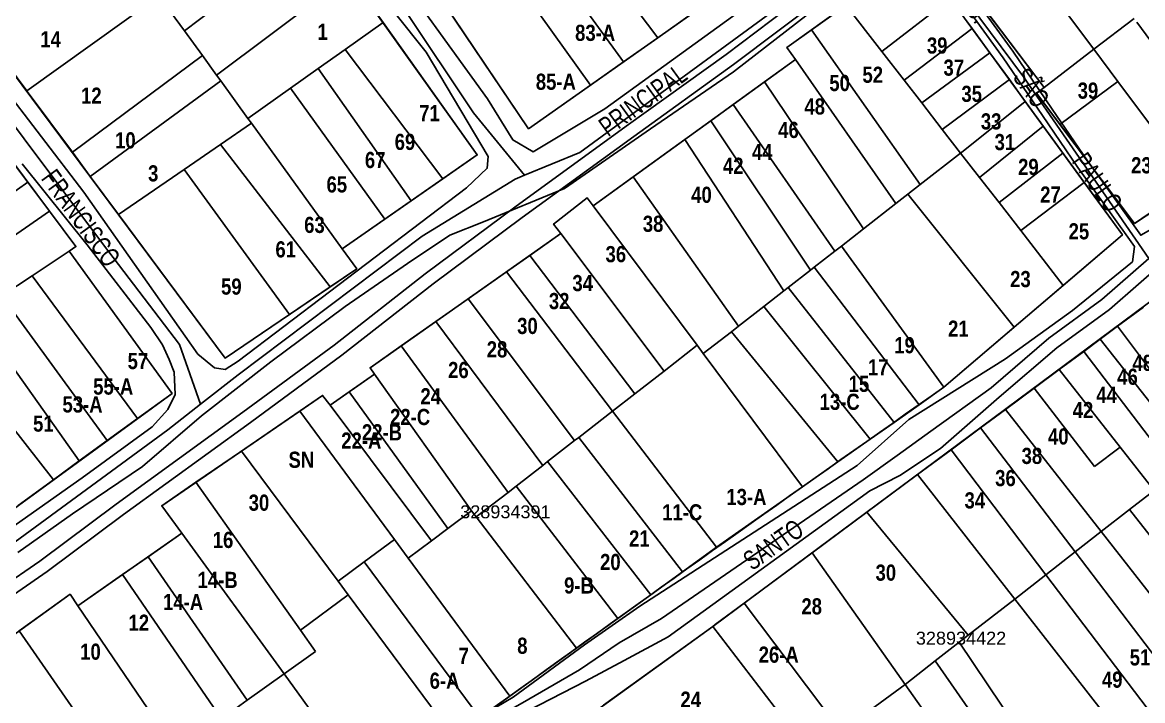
# Model space of a CAD drawing. Extents: x 206155 to 208014, y 4847439 to 4850017.
# Drawn here: x 207441.7 to 207615.1, y 4848049.3 to 4848154.3 of the extents above; entities that cross this region are included whole.
import ezdxf
from ezdxf.enums import TextEntityAlignment as Align

# ---------------------------------------------------------------- set-up
doc = ezdxf.new("R2010")
doc.units = 0
doc.header["$LTSCALE"] = 1.5
doc.header["$MEASUREMENT"] = 0
for name, color, linetype in [('CD-MALHA-LOTES', 40, 'CONTINUOUS'), ('CD_TXT_QUADRA', 7, 'CONTINUOUS'), ('HD-CANAIS', 7, 'CONTINUOUS'), ('RU-QUADRAS', 6, 'CONTINUOUS'), ('SV-EIXO-RUA-N-PAV', 6, 'CONTINUOUS'), ('SV-RUA-NAO-PAV-S-GUIA-C-GUIA', 7, 'CONTINUOUS'), ('SV-TXT-RUA-N-PAV-S-GUIA-C-GUIA', 7, 'CONTINUOUS'), ('Th_NmrPort', 7, 'CONTINUOUS')]:
    doc.layers.add(name, color=color, linetype=linetype)
doc.styles.add('ARIAL', font='ARIAL.TTF')
doc.styles.get("Standard").update_dxf_attribs({"font": 'swisscbo.ttf'})

msp = doc.modelspace()

# ---------------------------------------------------------------- linework, layer by layer
at = {"layer": 'CD-MALHA-LOTES', "linetype": 'Continuous'}
for p, q in [((207607.5, 4848150.12), (207592.46, 4848170.31)), ((207534.69, 4848148.17), (207519.27, 4848169.41)), ((207540.01, 4848151.9), (207528.42, 4848167.35)), ((207466.76, 4848152.99), (207482.28, 4848164.73)), ((207584.61, 4848164.28), (207599.81, 4848144.22)), ((207491.13, 4848160.69), (207471.72, 4848146.13)), ((207529.59, 4848144.55), (207517.63, 4848161.26)), ((207462.82, 4848158.37), (207442.34, 4848143.69)), ((207574.68, 4848149.78), (207585.3, 4848157.97)), ((207588.67, 4848153.33), (207585.3, 4848157.97)), ((207463.32, 4848157.68), (207466.76, 4848152.99)), ((207569.13, 4848156.92), (207563.79, 4848153.11)), ((207569.13, 4848156.92), (207574.68, 4848149.78)), ((207508.41, 4848155.03), (207520.03, 4848137.8)), ((207545.56, 4848155.83), (207540.01, 4848151.9)), ((207607.5, 4848150.12), (207613.74, 4848154.9)), ((207469.52, 4848149.17), (207466.76, 4848152.99)), ((207497.52, 4848154.24), (207491.64, 4848150.08)), ((207563.79, 4848153.11), (207560, 4848150.41)), ((207563.79, 4848153.11), (207580.65, 4848129.16)), ((207578.13, 4848145.33), (207588.67, 4848153.33)), ((207591.43, 4848149.55), (207588.67, 4848153.33)), ((207614.17, 4848154.31), (207629.28, 4848133.67)), ((207442.34, 4848143.69), (207435.91, 4848152.32)), ((207540.01, 4848151.9), (207534.69, 4848148.17)), ((207491.64, 4848150.08), (207487.46, 4848147.12)), ((207506.75, 4848130.06), (207491.64, 4848150.08)), ((207560, 4848150.41), (207561.33, 4848148.51)), ((207574.68, 4848149.78), (207578.13, 4848145.33)), ((207580.87, 4848141.8), (207591.43, 4848149.55)), ((207594.44, 4848145.41), (207591.43, 4848149.55)), ((207599.81, 4848144.22), (207607.5, 4848150.12)), ((207611.21, 4848145.14), (207607.5, 4848150.12)), ((207469.52, 4848149.17), (207449.4, 4848134.17)), ((207471.72, 4848146.13), (207469.52, 4848149.17)), ((207534.69, 4848148.17), (207529.59, 4848144.55)), ((207561.33, 4848148.51), (207556.55, 4848145.06)), ((207561.33, 4848148.51), (207576.89, 4848126.23)), ((207471.72, 4848146.13), (207472.38, 4848145.22)), ((207483.17, 4848144.09), (207487.46, 4848147.12)), ((207487.46, 4848147.12), (207501.84, 4848126.64)), ((207472.38, 4848145.22), (207452.18, 4848130.43)), ((207476.58, 4848139.42), (207472.38, 4848145.22)), ((207520.03, 4848137.8), (207529.59, 4848144.55)), ((207556.55, 4848145.06), (207551.7, 4848141.57)), ((207556.55, 4848145.06), (207571.86, 4848122.31)), ((207578.13, 4848145.33), (207580.87, 4848141.8)), ((207584.06, 4848137.68), (207594.44, 4848145.41)), ((207596.89, 4848142.04), (207594.44, 4848145.41)), ((207599.81, 4848144.22), (207598.63, 4848143.31)), ((207611.21, 4848145.14), (207602.27, 4848138.48)), ((207623.05, 4848129.26), (207611.21, 4848145.14)), ((207483.17, 4848144.09), (207476.58, 4848139.42)), ((207497.75, 4848123.8), (207483.17, 4848144.09)), ((207598.63, 4848143.31), (207602.27, 4848138.48)), ((207551.7, 4848141.57), (207548.22, 4848139.05)), ((207567.42, 4848118.86), (207551.7, 4848141.57)), ((207580.87, 4848141.8), (207584.06, 4848137.68)), ((207587.3, 4848134.34), (207596.89, 4848142.04)), ((207599.67, 4848138.22), (207596.89, 4848142.04)), ((207476.58, 4848139.42), (207477.12, 4848138.67)), ((207548.22, 4848139.05), (207544.18, 4848136.13)), ((207548.22, 4848139.05), (207563.66, 4848115.93)), ((207472.35, 4848135.39), (207477.12, 4848138.67)), ((207477.12, 4848138.67), (207491.18, 4848119.23)), ((207584.06, 4848137.68), (207586.9, 4848134.03)), ((207589.81, 4848130.28), (207599.67, 4848138.22)), ((207602.73, 4848134.02), (207599.67, 4848138.22)), ((207602.27, 4848138.48), (207613.83, 4848123.12)), ((207544.18, 4848136.13), (207536.2, 4848130.38)), ((207544.18, 4848136.13), (207559.54, 4848112.72)), ((207442.49, 4848129.55), (207439.21, 4848133.93)), ((207449.4, 4848134.17), (207452.18, 4848130.43)), ((207472.35, 4848135.39), (207466.7, 4848131.51)), ((207489.31, 4848113.36), (207472.35, 4848135.39)), ((207580.65, 4848129.16), (207586.9, 4848134.03)), ((207586.9, 4848134.03), (207587.3, 4848134.34)), ((207586.9, 4848134.03), (207589.81, 4848130.28)), ((207592.84, 4848126.37), (207602.73, 4848134.02)), ((207606.03, 4848129.49), (207602.73, 4848134.02)), ((207452.18, 4848130.43), (207456.55, 4848124.53)), ((207456.55, 4848124.53), (207466.7, 4848131.51)), ((207466.7, 4848131.51), (207483, 4848109.07)), ((207536.2, 4848130.38), (207530, 4848125.9)), ((207536.2, 4848130.38), (207552.49, 4848107.23)), ((207589.81, 4848130.28), (207592.84, 4848126.37)), ((207421.83, 4848114.83), (207442.49, 4848129.55)), ((207445.84, 4848125.07), (207442.49, 4848129.55)), ((207501.84, 4848126.64), (207506.75, 4848130.06)), ((207580.65, 4848129.16), (207578.73, 4848127.67)), ((207596.19, 4848122.05), (207606.03, 4848129.49)), ((207611.94, 4848121.37), (207606.03, 4848129.49)), ((207613.83, 4848123.12), (207623.05, 4848129.26)), ((207523.89, 4848123.06), (207529.1, 4848127.11)), ((207529.1, 4848127.11), (207530, 4848125.9)), ((207576.89, 4848126.23), (207578.73, 4848127.67)), ((207578.73, 4848127.67), (207595.2, 4848107.08)), ((207425.07, 4848110.75), (207445.84, 4848125.07)), ((207501.84, 4848126.64), (207497.75, 4848123.8)), ((207530, 4848125.9), (207546.1, 4848104.29)), ((207571.86, 4848122.31), (207576.89, 4848126.23)), ((207592.84, 4848126.37), (207596.19, 4848122.05)), ((207473.05, 4848102.3), (207456.55, 4848124.53)), ((207491.18, 4848119.23), (207497.75, 4848123.8)), ((207525, 4848121.58), (207520.22, 4848118.21)), ((207525, 4848121.58), (207523.89, 4848123.06)), ((207540.98, 4848100.3), (207525, 4848121.58)), ((207568.43, 4848119.63), (207571.86, 4848122.31)), ((207596.19, 4848122.05), (207602.78, 4848113.56)), ((207602.78, 4848113.56), (207611.94, 4848121.37)), ((207448.9, 4848118.87), (207443.17, 4848115.06)), ((207491.18, 4848119.23), (207493.41, 4848116.15)), ((207520.22, 4848118.21), (207516.59, 4848115.65)), ((207536.48, 4848096.79), (207520.22, 4848118.21)), ((207564.22, 4848116.36), (207567.42, 4848118.86)), ((207567.42, 4848118.86), (207568.43, 4848119.63)), ((207584.32, 4848097.8), (207568.43, 4848119.63)), ((207563.66, 4848115.93), (207564.22, 4848116.36)), ((207580.46, 4848095.08), (207564.22, 4848116.36)), ((207443.17, 4848115.06), (207438.48, 4848111.94)), ((207459.49, 4848092.95), (207443.17, 4848115.06)), ((207493.41, 4848116.15), (207489.31, 4848113.36)), ((207516.59, 4848115.65), (207510.66, 4848111.48)), ((207516.59, 4848115.65), (207533.03, 4848094.11)), ((207563.66, 4848115.93), (207560.2, 4848113.23)), ((207483, 4848109.07), (207489.31, 4848113.36)), ((207559.54, 4848112.72), (207560.2, 4848113.23)), ((207560.2, 4848113.23), (207576.59, 4848092.36)), ((207595.2, 4848107.08), (207602.78, 4848113.56)), ((207438.48, 4848111.94), (207454.79, 4848089.53)), ((207510.66, 4848111.48), (207505.64, 4848107.95)), ((207527.15, 4848089.53), (207510.66, 4848111.48)), ((207556.41, 4848110.28), (207559.54, 4848112.72)), ((207552.49, 4848107.23), (207556.41, 4848110.28)), ((207572.89, 4848089.75), (207556.41, 4848110.28)), ((207615.21, 4848110.21), (207611.18, 4848107.23)), ((207450.47, 4848086.38), (207434.31, 4848109.16)), ((207483, 4848109.07), (207473.05, 4848102.3)), ((207505.64, 4848107.95), (207500.31, 4848104.19)), ((207505.64, 4848107.95), (207522.22, 4848085.69)), ((207551.42, 4848106.39), (207547.06, 4848103)), ((207552.49, 4848107.23), (207551.42, 4848106.39)), ((207567.91, 4848086.24), (207551.42, 4848106.39)), ((207595.2, 4848107.08), (207584.32, 4848097.8)), ((207608.51, 4848105.25), (207611.18, 4848107.23)), ((207611.18, 4848107.23), (207625.26, 4848088.39)), ((207540.98, 4848100.3), (207546.1, 4848104.29)), ((207546.1, 4848104.29), (207547.06, 4848103)), ((207608.51, 4848105.25), (207605.95, 4848103.35)), ((207623.06, 4848086.67), (207608.51, 4848105.25)), ((207446.47, 4848083.46), (207430.77, 4848103.58)), ((207500.31, 4848104.19), (207495.49, 4848100.8)), ((207516.85, 4848081.5), (207500.31, 4848104.19)), ((207547.06, 4848103), (207562.42, 4848082.38)), ((207605.95, 4848103.35), (207602.17, 4848100.55)), ((207605.95, 4848103.35), (207620.3, 4848084.52)), ((207495.49, 4848100.8), (207496.17, 4848099.84)), ((207492.23, 4848097.08), (207496.17, 4848099.84)), ((207496.17, 4848099.84), (207511.18, 4848078.67)), ((207536.48, 4848096.79), (207540.98, 4848100.3)), ((207602.17, 4848100.55), (207598.28, 4848097.65)), ((207611.59, 4848088.52), (207602.17, 4848100.55)), ((207584.32, 4848097.8), (207580.46, 4848095.08)), ((207598.28, 4848097.65), (207593.82, 4848094.37)), ((207598.28, 4848097.65), (207607.6, 4848085.55)), ((207488.14, 4848096.52), (207484.6, 4848094.1)), ((207489.28, 4848095), (207488.14, 4848096.52)), ((207492.23, 4848097.08), (207489.28, 4848095)), ((207507.52, 4848075.93), (207492.23, 4848097.08)), ((207533.03, 4848094.11), (207536.48, 4848096.79)), ((207484.6, 4848094.1), (207475.57, 4848087.91)), ((207499.25, 4848074.25), (207484.6, 4848094.1)), ((207489.28, 4848095), (207504.98, 4848074.02)), ((207533.03, 4848094.11), (207527.79, 4848090.03)), ((207549.13, 4848073.02), (207533.03, 4848094.11)), ((207576.59, 4848092.36), (207580.46, 4848095.08)), ((207593.82, 4848094.37), (207589.99, 4848091.52)), ((207608.65, 4848075.44), (207593.82, 4848094.37)), ((207454.79, 4848089.53), (207459.49, 4848092.95)), ((207576.59, 4848092.36), (207572.89, 4848089.75)), ((207589.99, 4848091.52), (207585.41, 4848088.12)), ((207604.61, 4848072.29), (207589.99, 4848091.52)), ((207454.79, 4848089.53), (207450.47, 4848086.38)), ((207522.97, 4848086.28), (207527.15, 4848089.53)), ((207527.15, 4848089.53), (207527.79, 4848090.03)), ((207527.79, 4848090.03), (207543.82, 4848069.2)), ((207567.91, 4848086.24), (207572.89, 4848089.75)), ((207475.57, 4848087.91), (207468.52, 4848083.08)), ((207475.57, 4848087.91), (207490.53, 4848067.76)), ((207585.41, 4848088.12), (207580.21, 4848084.27)), ((207600.1, 4848068.77), (207585.41, 4848088.12)), ((207607.6, 4848085.55), (207611.59, 4848088.52)), ((207616.84, 4848081.82), (207611.59, 4848088.52)), ((207446.47, 4848083.46), (207450.47, 4848086.38)), ((207522.22, 4848085.69), (207518.08, 4848082.47)), ((207522.97, 4848086.28), (207522.22, 4848085.69)), ((207538.94, 4848065.68), (207522.97, 4848086.28)), ((207562.42, 4848082.38), (207567.91, 4848086.24)), ((207441, 4848079.47), (207446.47, 4848083.46)), ((207580.21, 4848084.27), (207572.36, 4848078.45)), ((207595.27, 4848065.01), (207580.21, 4848084.27)), ((207468.52, 4848083.08), (207463.24, 4848079.46)), ((207468.52, 4848083.08), (207484.71, 4848060.19)), ((207516.85, 4848081.5), (207518.08, 4848082.47)), ((207518.08, 4848082.47), (207533.81, 4848061.99)), ((207562.42, 4848082.38), (207549.13, 4848073.02)), ((207613.04, 4848078.86), (207616.84, 4848081.82)), ((207511.9, 4848077.72), (207516.85, 4848081.5)), ((207463.24, 4848079.46), (207466.35, 4848075.18)), ((207511.18, 4848078.67), (207507.52, 4848075.93)), ((207511.9, 4848077.72), (207511.18, 4848078.67)), ((207572.36, 4848078.45), (207563.91, 4848072.18)), ((207572.36, 4848078.45), (207588.05, 4848059.39)), ((207608.65, 4848075.44), (207613.04, 4848078.86)), ((207630.12, 4848057), (207613.04, 4848078.86)), ((207527.42, 4848057.39), (207511.9, 4848077.72)), ((207466.35, 4848075.18), (207461.14, 4848071.55)), ((207482.19, 4848053.41), (207466.35, 4848075.18)), ((207504.98, 4848074.02), (207507.52, 4848075.93)), ((207604.61, 4848072.29), (207608.65, 4848075.44)), ((207625.69, 4848053.62), (207608.65, 4848075.44)), ((207494.58, 4848070.77), (207499.25, 4848074.25)), ((207499.25, 4848074.25), (207501.4, 4848071.33)), ((207501.4, 4848071.33), (207504.98, 4848074.02)), ((207543.82, 4848069.2), (207549.13, 4848073.02)), ((207461.14, 4848071.55), (207457.18, 4848068.79)), ((207461.14, 4848071.55), (207476.48, 4848049.33)), ((207501.4, 4848071.33), (207517.14, 4848049.98)), ((207563.91, 4848072.18), (207553.38, 4848064.38)), ((207578.31, 4848051.8), (207563.91, 4848072.18)), ((207600.1, 4848068.77), (207604.61, 4848072.29)), ((207621.33, 4848050.3), (207604.61, 4848072.29)), ((207494.58, 4848070.77), (207490.53, 4848067.76)), ((207512.47, 4848046.62), (207494.58, 4848070.77)), ((207457.18, 4848068.79), (207450.26, 4848063.97)), ((207457.18, 4848068.79), (207472.47, 4848046.47)), ((207543.82, 4848069.2), (207538.94, 4848065.68)), ((207595.27, 4848065.01), (207600.1, 4848068.77)), ((207600.1, 4848068.77), (207616.77, 4848046.82)), ((207490.53, 4848067.76), (207492.08, 4848065.67)), ((207449.05, 4848065.75), (207441.15, 4848060.06)), ((207450.26, 4848063.97), (207449.05, 4848065.75)), ((207492.08, 4848065.67), (207484.71, 4848060.19)), ((207508.41, 4848043.69), (207492.08, 4848065.67)), ((207533.81, 4848061.99), (207538.94, 4848065.68)), ((207553.38, 4848064.38), (207548.92, 4848061.07)), ((207568.42, 4848044.44), (207553.38, 4848064.38)), ((207588.05, 4848059.39), (207595.27, 4848065.01)), ((207595.27, 4848065.01), (207612.21, 4848043.34)), ((207450.26, 4848063.97), (207465.53, 4848041.51)), ((207533.81, 4848061.99), (207527.42, 4848057.39)), ((207548.92, 4848061.07), (207548.52, 4848060.78)), ((207457.9, 4848036.06), (207441.15, 4848060.06)), ((207484.71, 4848060.19), (207487.05, 4848056.88)), ((207531.61, 4848048.56), (207548.52, 4848060.78)), ((207548.52, 4848060.78), (207563.73, 4848040.95)), ((207586.69, 4848058.33), (207588.05, 4848059.39)), ((207586.69, 4848058.33), (207582.96, 4848055.42)), ((207602, 4848035.56), (207586.69, 4848058.33)), ((207487.05, 4848056.88), (207482.19, 4848053.41)), ((207517.14, 4848049.98), (207527.42, 4848057.39)), ((207582.96, 4848055.42), (207578.31, 4848051.8)), ((207582.96, 4848055.42), (207598.59, 4848032.96)), ((207476.48, 4848049.33), (207482.19, 4848053.41)), ((207482.19, 4848053.41), (207495.93, 4848034.51)), ((207572.9, 4848047.78), (207578.31, 4848051.8)), ((207578.31, 4848051.8), (207594.08, 4848029.47)), ((207472.47, 4848046.47), (207476.48, 4848049.33)), ((207517.14, 4848049.98), (207512.47, 4848046.62))]:
    msp.add_line(p, q, dxfattribs=at)
at = {"layer": 'CD-MALHA-LOTES', "linetype": 'Continuous', "flags": 128}
for points in [[(207497.52, 4848154.24), (207492.32, 4848161.55), (207491.13, 4848160.69)], [(207506.75, 4848130.06), (207512.07, 4848133.77), (207497.52, 4848154.24)], [(207442.34, 4848143.69), (207442.42, 4848143.58), (207449.4, 4848134.17)], [(207448.9, 4848118.87), (207449.95, 4848119.57), (207445.84, 4848125.07)], [(207459.49, 4848092.95), (207464.83, 4848096.85), (207448.9, 4848118.87)]]:
    msp.add_lwpolyline(points, dxfattribs=at)
at = {"layer": 'HD-CANAIS', "flags": 128}
for points in [[(207616.27, 4848196.42), (207600.66, 4848185.53), (207592.37, 4848180.15), (207580.69, 4848171.54), (207564.51, 4848159.86), (207550.59, 4848149.33), (207535.14, 4848138.2), (207517.88, 4848125.67), (207504.03, 4848115.37), (207489.94, 4848104.31), (207475.8, 4848093.94), (207456.17, 4848079.7), (207444.35, 4848070.89), (207432.04, 4848062.39)], [(207433.16, 4848060.77), (207445.49, 4848069.29), (207457.34, 4848078.11), (207476.96, 4848092.35), (207491.13, 4848102.74), (207505.23, 4848113.81), (207519.05, 4848124.08), (207536.29, 4848136.61), (207551.76, 4848147.74), (207565.68, 4848158.28), (207581.85, 4848169.95), (207593.49, 4848178.54), (207601.75, 4848183.9), (207617.43, 4848194.83)]]:
    msp.add_lwpolyline(points, dxfattribs=at)
at = {"layer": 'RU-QUADRAS', "color": 6, "linetype": 'Continuous'}
for points in [[(207455.65, 4848305.6), (207467.27, 4848290.44), (207470.18, 4848292.58), (207473.36, 4848288.66), (207482.22, 4848275.72), (207479.94, 4848274.02), (207509.1, 4848237.13), (207524.35, 4848215.34), (207526.97, 4848216.88), (207533.43, 4848206.73), (207530.76, 4848205.06), (207533.99, 4848200.35), (207534.97, 4848200.92), (207560.1, 4848166.09), (207520.03, 4848137.8), (207501.79, 4848164.85), (207500.43, 4848163.96), (207497.33, 4848168.22), (207498.52, 4848169.02), (207455.15, 4848224.99), (207441.08, 4848245.83), (207397.14, 4848306.43)], [(207430.43, 4848240.64), (207462.92, 4848198.47), (207462.38, 4848198), (207469.56, 4848189), (207468.87, 4848188.38), (207472.07, 4848184.25), (207472.83, 4848184.81), (207476.87, 4848180), (207473.48, 4848177.32), (207475.85, 4848174.43), (207475.19, 4848173.9), (207482.28, 4848164.73), (207485.95, 4848167.5), (207491.13, 4848160.69), (207492.32, 4848161.55), (207512.07, 4848133.77), (207491.18, 4848119.23), (207493.41, 4848116.15), (207473.05, 4848102.3), (207425.14, 4848166.77)]]:
    msp.add_lwpolyline(points, dxfattribs=at)
for points in [[(207285.19, 4848254.07, -0.014204), (207326.08, 4848282.86), (207339.6, 4848263.59), (207340.69, 4848264.24), (207367.62, 4848226.91), (207368.54, 4848227.59), (207388.24, 4848200.03), (207389.35, 4848200.87), (207449.95, 4848119.57), (207448.9, 4848118.87), (207464.83, 4848096.85), (207423.32, 4848066.58), (207400.01, 4848099.64), (207375.36, 4848132.14), (207331.81, 4848192.1, -0.011429)], [(207584.61, 4848164.28), (207611.37, 4848184.83), (207610.81, 4848185.6), (207615.5, 4848188.67), (207616.43, 4848187.41), (207684.26, 4848232.61), (207688.21, 4848226.98), (207689.11, 4848227.6), (207708.84, 4848196.11), (207687.71, 4848180.36), (207688.79, 4848178.8, -0.009759), (207640.51, 4848143.7), (207641.65, 4848142.12), (207613.83, 4848123.12), (207598.63, 4848143.31), (207599.81, 4848144.22)], [(207447.91, 4847988.1), (207548.52, 4848060.78), (207686.4, 4848163.23), (207716.86, 4848185.26), (207745.13, 4848146.36, -0.00439), (207584.83, 4848022.32), (207492.12, 4847956.19), (207491.07, 4847957.69), (207476.46, 4847947.54, -0.00901)], [(207416.04, 4848040.02), (207429.19, 4848049.24), (207428.2, 4848050.72), (207449.05, 4848065.75), (207450.26, 4848063.97), (207466.35, 4848075.18), (207463.24, 4848079.46), (207488.14, 4848096.52), (207489.28, 4848095), (207496.17, 4848099.84), (207495.49, 4848100.8), (207525, 4848121.58), (207523.89, 4848123.06), (207529.1, 4848127.11), (207530, 4848125.9), (207561.33, 4848148.51), (207560, 4848150.41), (207580.27, 4848164.87), (207611.94, 4848121.37), (207584.32, 4848097.8, 0.007065), (207457.88, 4848006.56), (207442.02, 4847997.23)]]:
    msp.add_lwpolyline(points, format="xyb", close=True, dxfattribs=at)
at = {"layer": 'SV-EIXO-RUA-N-PAV'}
for points in [[(207169.77, 4848503.23), (207203.94, 4848458.64), (207215.28, 4848443.79), (207227, 4848424.25), (207232.86, 4848414.87), (207239.51, 4848407.05), (207245.76, 4848400.8), (207253.57, 4848389.47), (207262.17, 4848376.57), (207270.77, 4848365.63), (207279.76, 4848352.73), (207290.7, 4848339.06), (207300.08, 4848326.94), (207320.01, 4848300.17), (207325.87, 4848292.75), (207326.75, 4848291.03), (207329.58, 4848285.52), (207408.52, 4848182.74), (207429.62, 4848152.65), (207454.24, 4848119.83), (207465.97, 4848104.39), (207469.22, 4848095.17)], [(207375.15, 4848327.12), (207442.72, 4848234.23), (207500.71, 4848156.45), (207511.5, 4848140.27), (207519.41, 4848130.6)], [(207427.89, 4848064.62), (207464.18, 4848091.21), (207469.22, 4848095.17), (207475.05, 4848099.74), (207503.55, 4848121.19), (207517.95, 4848130), (207519.41, 4848130.6), (207527.94, 4848134.12), (207566.58, 4848162.47), (207569.12, 4848164.42), (207577.82, 4848171.12), (207600.96, 4848188.92), (207610.07, 4848192.15), (207685.48, 4848241.61)], [(207577.82, 4848171.12), (207596.65, 4848145.85), (207616.05, 4848117.75)], [(207616.05, 4848117.75), (207608.74, 4848111.36), (207600.57, 4848105.41), (207591.6, 4848097.72), (207582.28, 4848090.99), (207577.06, 4848087.25), (207571.8, 4848083.44), (207540.57, 4848061.99), (207534.05, 4848058.25), (207527.9, 4848054.03), (207519.06, 4848048.96), (207512.22, 4848045.05), (207503.64, 4848038.89), (207495.96, 4848032.74), (207489.42, 4848026.48), (207482.89, 4848021.1), (207474.58, 4848013.77), (207462.52, 4848003.99), (207449.98, 4847996.01), (207442.74, 4847991.13)]]:
    msp.add_lwpolyline(points, dxfattribs=at)
at = {"layer": 'SV-RUA-NAO-PAV-S-GUIA-C-GUIA', "flags": 128}
for points in [[(207428.39, 4848349.7), (207477.54, 4848284.92), (207504.01, 4848247.53), (207512.2, 4848239.04), (207525.72, 4848220.82), (207541.41, 4848197.71), (207557.42, 4848175.29), (207560.82, 4848170.23), (207561.53, 4848166.44), (207556.43, 4848158.75), (207531.8, 4848140.9), (207520.73, 4848134.26), (207517.56, 4848136.09), (207513.65, 4848142.45), (207502.64, 4848157.74), (207485.93, 4848180.93), (207467.75, 4848204.14), (207450.9, 4848225.64), (207432.14, 4848251.5), (207414.47, 4848275.27), (207398.17, 4848296.62)], [(207441.48, 4848232.63), (207453.28, 4848217.19), (207472.08, 4848190.78), (207489.05, 4848168.66), (207504.17, 4848149.67), (207513.74, 4848133.5), (207513.62, 4848131.69), (207510.4, 4848128.65), (207475.09, 4848101.84), (207473.05, 4848100.53), (207471.39, 4848100.78), (207468.84, 4848102.9), (207451.18, 4848127.98), (207431.44, 4848153.7)], [(207586.39, 4848158.61), (207593.5, 4848148.79), (207599.59, 4848139.85), (207605.04, 4848131.8), (207609.8, 4848125.2), (207613.82, 4848119.59), (207613.5, 4848117.23), (207604.2, 4848109.7), (207593.86, 4848102.18), (207578.87, 4848092.81), (207570.89, 4848085.66), (207537.25, 4848063.92), (207528.68, 4848057.9), (207517.63, 4848049.83), (207507.77, 4848043.99)], [(207440.95, 4848072.19), (207449.42, 4848078.22), (207460.27, 4848085.53), (207469.39, 4848093.39), (207480.12, 4848101.75), (207491.61, 4848110.29), (207501.3, 4848116.96), (207507.83, 4848121.36), (207513.06, 4848123.42), (207525.58, 4848128.54), (207538.89, 4848137.82), (207551.73, 4848146.61), (207563.38, 4848155.65)], [(207434.55, 4848072.26), (207450.92, 4848083.77), (207461.73, 4848091.66), (207464.19, 4848094.37), (207465.33, 4848096.69), (207465.18, 4848100.13), (207464.37, 4848102.09), (207463.34, 4848104.34), (207461.57, 4848107.03), (207451.67, 4848119.85), (207441.63, 4848132.37)], [(207618.91, 4848117.65), (207609.96, 4848109.84), (207601.78, 4848103.87), (207592.87, 4848096.24), (207583.76, 4848088.31), (207577.48, 4848084.14), (207572.83, 4848081.76), (207541.64, 4848059.17), (207534.81, 4848055.49), (207528.81, 4848052.29), (207519.88, 4848047.69)]]:
    msp.add_lwpolyline(points, dxfattribs=at)
msp.add_lwpolyline([(207685.63, 4848237.19), (207692.77, 4848228.48), (207701.12, 4848215.95), (207711.69, 4848201.81), (207714.77, 4848194.84), (207711.65, 4848190.4), (207709.81, 4848189.39), (207703.94, 4848185.26), (207691.51, 4848177.3), (207679, 4848167.38), (207667.68, 4848158.74), (207656.32, 4848150.58), (207643.34, 4848140.98), (207630.72, 4848132.69), (207621.43, 4848125.13), (207614.78, 4848121.33), (207611.26, 4848126.25), (207606.51, 4848132.83), (207601.07, 4848140.86), (207594.97, 4848149.82), (207587.81, 4848159.71), (207581.1, 4848168.85), (207602.86, 4848184.42)], close=True, dxfattribs=at)

# ---------------------------------------------------------------- texts
at = {"layer": 'CD_TXT_QUADRA', "linetype": 'Continuous', "style": 'ARIAL'}
for s, p in [('328934391', (207516.43, 4848078.51)), ('328934422', (207586.96, 4848058.95))]:
    msp.add_text(s, height=2, dxfattribs=at).set_placement(p, align=Align.MIDDLE)
at = {"layer": 'SV-TXT-RUA-N-PAV-S-GUIA-C-GUIA', "style": 'ARIAL', "width": 0.7}
for s, rotation, p in [('PASS.            SÃO            PAULO', 305, (207584.28, 4848160.91)), ('PRINCIPAL', 36, (207532.32, 4848136.49)), ('FRANCISCO', 306, (207444.45, 4848130.09)), ('SANTO', 35, (207554.62, 4848069.31))]:
    msp.add_text(s, height=3, rotation=rotation, dxfattribs=at).set_placement(p)
at = {"layer": 'Th_NmrPort', "color": 1}
for s, p in [('14', (207444.44, 4848151.66)), ('1', (207487.33, 4848152.82)), ('83-A', (207527.22, 4848152.66)), ('39', (207581.68, 4848150.7)), ('37', (207584.24, 4848147.28)), ('85-A', (207521.14, 4848145.09)), ('50', (207566.57, 4848144.89)), ('52', (207571.7, 4848146.17)), ('12', (207450.74, 4848142.93)), ('35', (207587.02, 4848143.22)), ('39', (207605.01, 4848143.72)), ('48', (207562.72, 4848141.26)), ('71', (207503.09, 4848140.23)), ('46', (207558.66, 4848137.63)), ('33', (207590.02, 4848138.95)), ('10', (207456.01, 4848136.02)), ('69', (207499.29, 4848135.78)), ('44', (207554.59, 4848134.21)), ('31', (207592.15, 4848135.75)), ('67', (207494.68, 4848132.98)), ('3', (207461.12, 4848130.91)), ('42', (207550.1, 4848132.08)), ('29', (207595.79, 4848131.9)), ('23', (207613.28, 4848132.16)), ('65', (207488.74, 4848129.19)), ('40', (207545.19, 4848127.59)), ('27', (207599.21, 4848127.63)), ('63', (207485.28, 4848122.93)), ('38', (207537.7, 4848123.1)), ('25', (207603.61, 4848121.94)), ('61', (207480.83, 4848119.14)), ('36', (207531.93, 4848118.4)), ('59', (207472.42, 4848113.38)), ('34', (207526.8, 4848113.92)), ('23', (207594.56, 4848114.54)), ('32', (207523.16, 4848111.14)), ('30', (207518.25, 4848107.29)), ('21', (207584.95, 4848106.86)), ('28', (207513.54, 4848103.66)), ('19', (207576.62, 4848104.3)), ('57', (207457.95, 4848101.85)), ('48', (207613.5, 4848101.57)), ('26', (207507.56, 4848100.46)), ('17', (207572.55, 4848100.89)), ('55-A', (207452.62, 4848097.9)), ('15', (207569.56, 4848098.32)), ('46', (207611.13, 4848099.42)), ('24', (207503.28, 4848096.4)), ('44', (207607.9, 4848096.62)), ('53-A', (207447.87, 4848095.13)), ('13-C', (207565.07, 4848095.54)), ('42', (207604.24, 4848094.26)), ('22-C', (207498.58, 4848093.19)), ('51', (207443.32, 4848092.17)), ('22-B', (207494.22, 4848090.82)), ('22-A', (207491.02, 4848089.54)), ('40', (207600.42, 4848090.18)), ('SN', (207482.86, 4848086.57)), ('38', (207596.33, 4848087.17)), ('36', (207592.24, 4848083.73)), ('13-A', (207550.63, 4848080.81)), ('30', (207476.69, 4848079.93)), ('34', (207587.5, 4848080.28)), ('11-C', (207540.7, 4848078.43)), ('16', (207471.13, 4848074.16)), ('21', (207535.57, 4848074.38)), ('20', (207531.08, 4848070.74)), ('30', (207573.72, 4848069.1)), ('14-B', (207468.78, 4848067.97)), ('9-B', (207525.52, 4848067.11)), ('14-A', (207463.43, 4848064.55)), ('28', (207562.25, 4848063.87)), ('12', (207458.09, 4848061.34)), ('10', (207450.61, 4848056.86)), ('7', (207509.19, 4848056.22)), ('8', (207518.26, 4848057.78)), ('26-A', (207555.63, 4848056.4)), ('51', (207613.07, 4848055.97)), ('6-A', (207504.7, 4848052.37)), ('49', (207608.77, 4848052.53)), ('24', (207543.52, 4848049.43))]:
    msp.add_text(s, height=2.5, dxfattribs=at).set_placement(p, align=Align.MIDDLE_LEFT)

doc.saveas('drawing.dxf')
